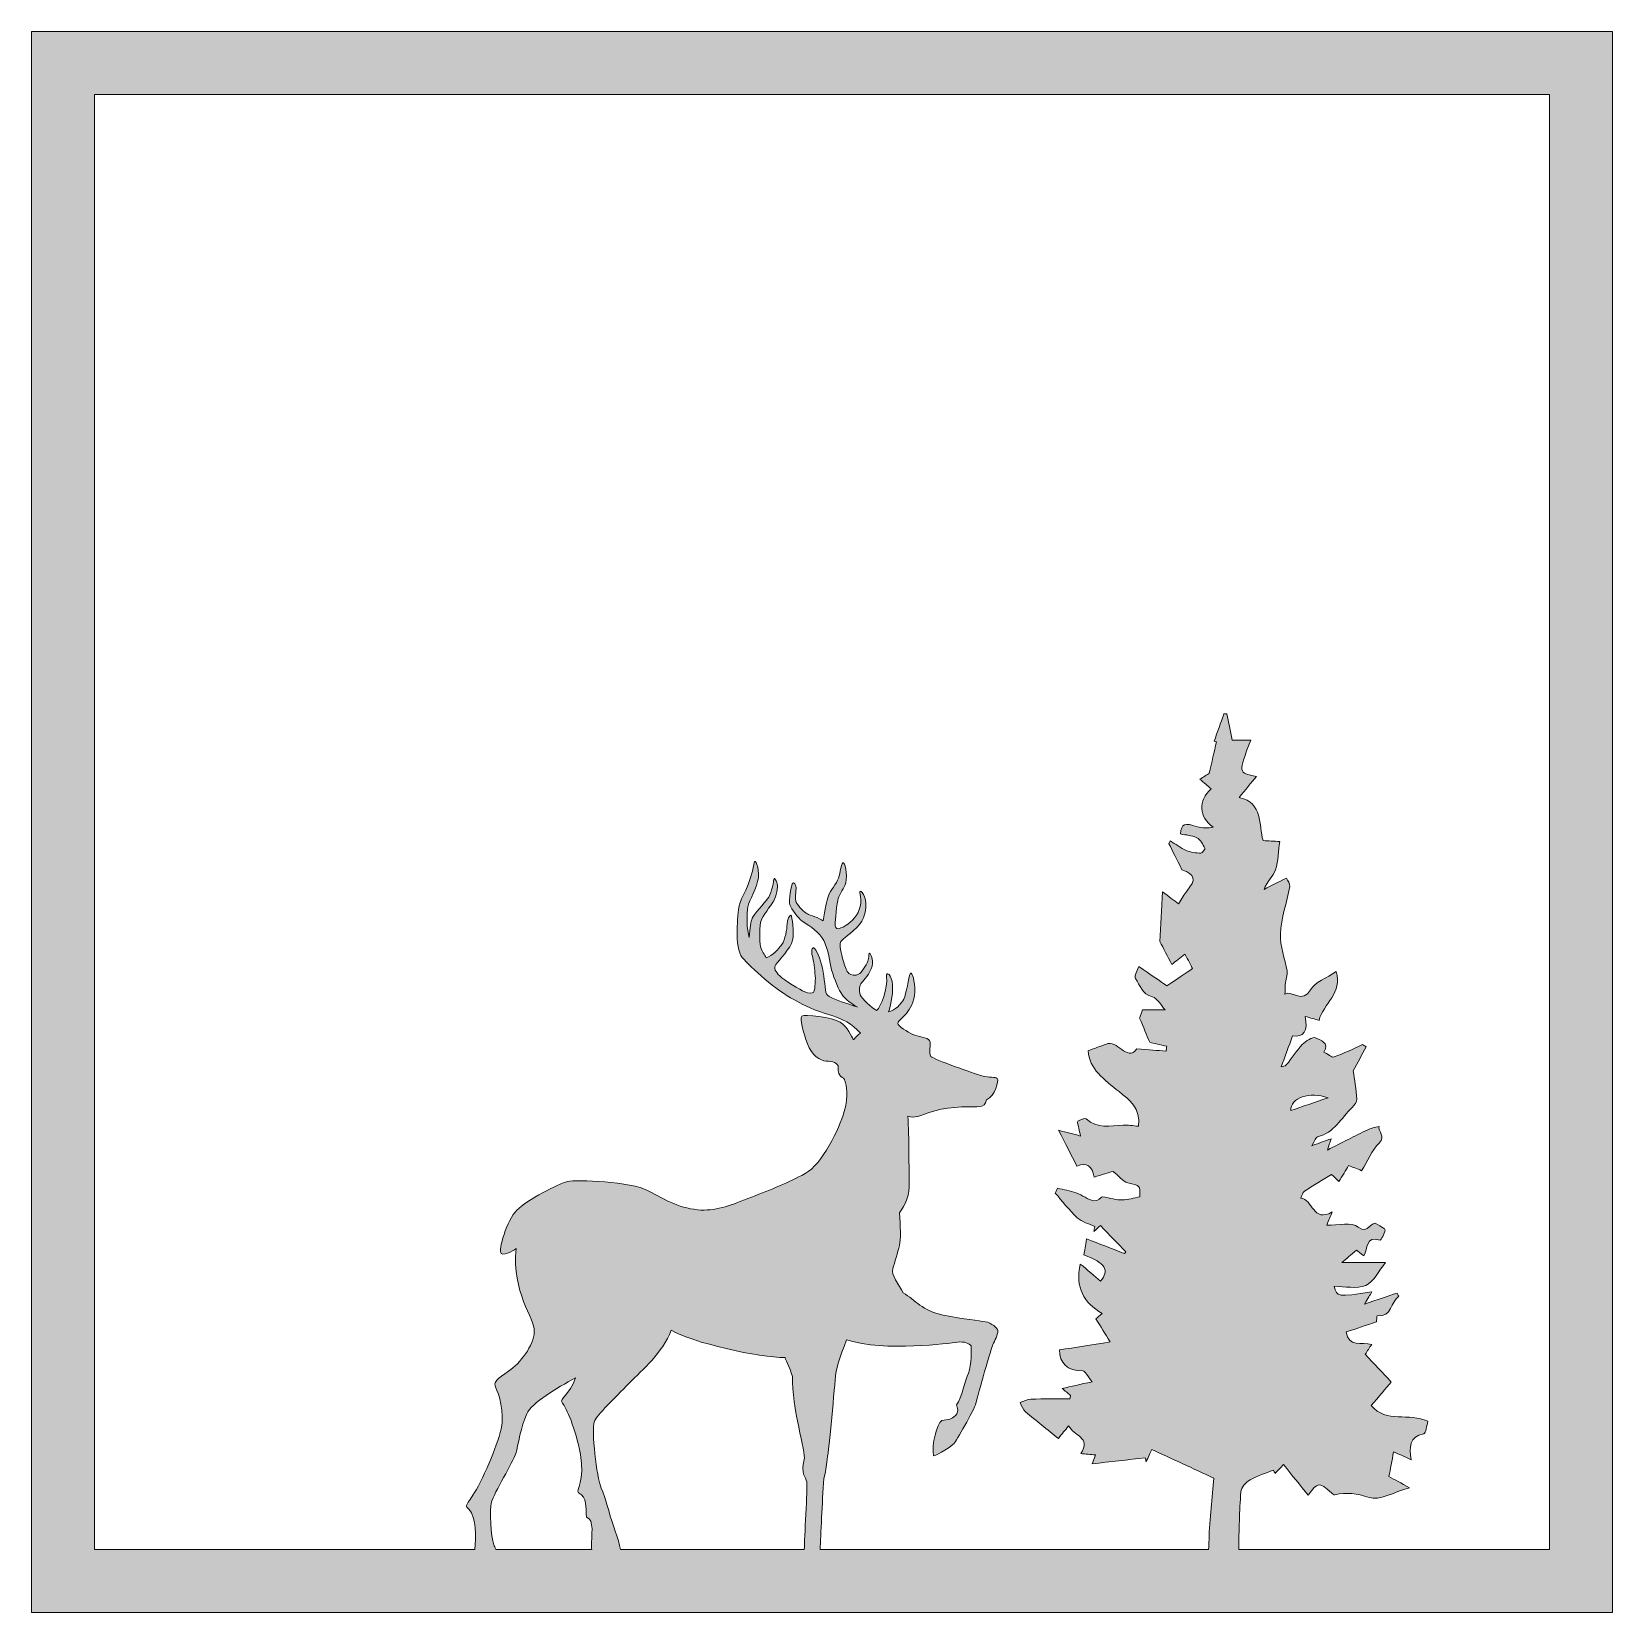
# Model space of a CAD drawing. Header units: inches. Extents: x -622 to 6982, y -2318 to 2869.
# Drawn here: x 3602 to 4582, y -1090 to -110 of the extents above; entities that cross this region are included whole.
import ezdxf

# ---------------------------------------------------------------- set-up
doc = ezdxf.new("R2010")
doc.units = ezdxf.units.IN
doc.header["$MEASUREMENT"] = 0
doc.layers.add('Layer 1', color=7, linetype='Continuous')

msp = doc.modelspace()

# ---------------------------------------------------------------- hatches: boundary and pattern name
at = {"layer": 'Layer 1', "true_color": 0xdaf0ff}
h = msp.add_hatch(color=7, dxfattribs=at)
h.dxf.hatch_style = 2
h.paths.add_polyline_path([(3602.19, -110.19), (3602.19, -1089.81), (4581.81, -1089.81), (4581.81, -110.19)])
edge = h.paths.add_edge_path()
edge.add_spline(control_points=[(3949.28, -1050.8), (3949.28, -1050.8), (3889.86, -1050.8), (3889.86, -1050.8), (3889.38, -1049.66), (3888.97, -1048.65), (3888.67, -1047.85), (3886.9, -1043.14), (3885.72, -1026.35), (3887.2, -1021.34), (3888.67, -1016.33), (3900.75, -996), (3902.22, -991.29), (3903.69, -986.58), (3905.46, -974.2), (3909, -966.84), (3912.53, -959.47), (3927.26, -950.93), (3939.34, -944.45), (3935.81, -955.35), (3928.74, -956.82), (3931.09, -960.06), (3933.45, -963.3), (3939.34, -975.38), (3942.29, -991.88), (3945.23, -1008.38), (3939.34, -1013.97), (3941.11, -1015.74), (3947, -1018.69), (3945.23, -1024.58), (3946.12, -1030.77), (3951.13, -1032.54), (3949.06, -1041.96), (3949.06, -1049.33), (3949.06, -1049.87), (3949.14, -1050.36), (3949.28, -1050.8)], knot_values=[0, 0, 0, 0, 1, 1, 1, 2, 2, 2, 3, 3, 3, 4, 4, 4, 5, 5, 5, 6, 6, 6, 7, 7, 7, 8, 8, 8, 9, 9, 9, 10, 10, 10, 11, 11, 11, 12, 12, 12, 12], degree=3, periodic=1)
edge = h.paths.add_edge_path()
edge.add_spline(control_points=[(4081.05, -1050.8), (4081.05, -1050.8), (4081.05, -1050.8), (4081.05, -1050.8), (4081.05, -1050.8), (3967.11, -1050.8), (3967.11, -1050.8), (3966.05, -1044.69), (3961.67, -1033.22), (3961.14, -1031.36), (3960.55, -1029.29), (3957.9, -1018.69), (3955.25, -1012.8), (3952.23, -1006.08), (3949.06, -976.56), (3950.83, -971.85), (3952.6, -967.13), (3963.5, -957.11), (3972.34, -947.98), (3981.18, -938.85), (3992.96, -929.42), (3998.56, -914.99), (4010.64, -922.35), (4053.95, -932.37), (4068.97, -931.78), (4068.97, -931.78), (4071.92, -937.96), (4073.68, -943.56), (4073.09, -962.71), (4082.23, -990.99), (4081.05, -995.12), (4078.56, -1003.85), (4081.93, -1005.73), (4082.52, -1008.97), (4083.11, -1012.21), (4081.05, -1044.91), (4081.05, -1050.8)], knot_values=[0, 0, 0, 0, 1, 1, 1, 2, 2, 2, 3, 3, 3, 4, 4, 4, 5, 5, 5, 6, 6, 6, 7, 7, 7, 8, 8, 8, 9, 9, 9, 10, 10, 10, 11, 11, 11, 12, 12, 12, 12], degree=3, periodic=1)
edge = h.paths.add_edge_path()
edge.add_spline(control_points=[(4542.8, -1050.8), (4542.8, -1050.8), (4350.26, -1050.8), (4350.26, -1050.8), (4350.42, -1038.91), (4350.72, -1027.02), (4351.55, -1015.17), (4351.74, -1012.51), (4354.68, -1009.22), (4357.24, -1007.72), (4361.72, -1005.09), (4366.88, -1003.63), (4371.76, -1001.68), (4372.11, -1002.36), (4372.47, -1003.03), (4372.83, -1003.7), (4374.57, -1001.85), (4376.31, -1000), (4378.03, -998.18), (4383.36, -1004.87), (4388.27, -1011.03), (4393.18, -1017.19), (4399.58, -1008.9), (4399.58, -1008.91), (4407.66, -1015.62), (4408.33, -1016.18), (4409.25, -1017.08), (4409.86, -1016.95), (4417.16, -1015.28), (4423.5, -1016.01), (4431.08, -1018.62), (4437.33, -1020.78), (4446.22, -1015.31), (4456.13, -1012.62), (4450.6, -1009.58), (4447.11, -1007.67), (4443.37, -1005.62), (4444.27, -1000.82), (4445.18, -995.95), (4446.23, -990.28), (4449.86, -991.92), (4452.93, -993.31), (4457.05, -995.17), (4456.06, -987.52), (4455.77, -980.89), (4464.98, -979.1), (4466.28, -978.85), (4466.69, -973.99), (4467.47, -971.39), (4455.73, -965.86), (4441.62, -972.71), (4432.32, -961.69), (4436.88, -956.33), (4441.53, -950.86), (4444.77, -947.05), (4439.54, -941.47), (4434.22, -935.79), (4428.66, -929.86), (4430.02, -927.76), (4431.18, -925.99), (4432.65, -923.73), (4426.45, -922.13), (4418.17, -925.62), (4416.92, -916.03), (4423.44, -913.85), (4429.28, -911.89), (4435.54, -909.8), (4435.62, -909.08), (4435.94, -906.06), (4435.97, -906.06), (4445.47, -906.94), (4444.32, -897.26), (4449.38, -893.87), (4449.05, -893.21), (4448.71, -892.56), (4448.38, -891.9), (4442.4, -893.93), (4436.43, -895.97), (4428.15, -898.78), (4430.5, -894.96), (4431.52, -893.29), (4432.78, -891.24), (4411.2, -894.43), (4411.2, -894.43), (4409.43, -887.73), (4415.98, -887.73), (4423.35, -889.55), (4428.95, -887.19), (4433.91, -885.09), (4436.9, -878.33), (4441.23, -873.05), (4430.27, -873.05), (4421.51, -873.05), (4414.12, -873.05), (4416.95, -870.65), (4419.87, -868.16), (4423.19, -865.33), (4424.16, -866.09), (4425.79, -867.37), (4427.68, -868.87), (4430.45, -864.43), (4428.81, -856.08), (4437.8, -859.09), (4438.22, -859.23), (4440.76, -855.18), (4440.96, -852.96), (4441.06, -851.9), (4437.95, -850.59), (4436.34, -849.33), (4432.08, -845.99), (4430.64, -856.42), (4424.26, -851.06), (4420.38, -847.81), (4411.88, -850.07), (4404.75, -849.83), (4406.24, -846.34), (4406.84, -844.93), (4408.23, -841.67), (4395.93, -848.6), (4396.34, -833.73), (4388.74, -833.07), (4389.47, -831.63), (4389.83, -829.63), (4391, -828.85), (4396.48, -825.17), (4402.2, -821.83), (4407.74, -818.43), (4409.34, -819.94), (4410.67, -821.2), (4412.38, -822.83), (4414.64, -819.07), (4416.47, -816.02), (4418.34, -812.89), (4420.91, -813.91), (4423.38, -814.88), (4426.4, -816.08), (4429.95, -810.26), (4432.59, -803.58), (4437.27, -798.95), (4441.76, -794.5), (4436.36, -791.95), (4437.19, -788.6), (4434.72, -789.34), (4432.1, -789.79), (4429.8, -790.9), (4422.18, -794.57), (4414.68, -798.48), (4405.19, -803.28), (4406.55, -799.08), (4406.91, -797.97), (4407.45, -796.28), (4403.55, -797.7), (4400.64, -798.76), (4395.54, -800.62), (4397.55, -797.38), (4398.1, -795.33), (4399.08, -795.1), (4409.41, -792.66), (4413.81, -783.35), (4420.59, -776.83), (4421.95, -775.51), (4423.54, -773.4), (4423.44, -771.76), (4423.03, -765.64), (4421.97, -759.56), (4421.24, -754.13), (4423.83, -749.36), (4426.56, -744.37), (4429.28, -739.37), (4428.54, -738.86), (4427.8, -738.36), (4427.05, -737.85), (4421.19, -740.52), (4415.45, -743.54), (4409.38, -745.59), (4407.8, -746.13), (4405.2, -743.64), (4403.08, -742.55), (4406.71, -736.56), (4400.58, -735.01), (4397.83, -733.79), (4396.01, -732.99), (4391.78, -735.78), (4389.66, -737.96), (4385.96, -741.75), (4383.15, -746.4), (4379.74, -750.5), (4378.98, -751.41), (4377.26, -751.52), (4376.59, -751.78), (4378.94, -745.32), (4381.2, -739.12), (4383.6, -732.53), (4390.43, -733.71), (4393.46, -729.47), (4391.36, -720.46), (4394.83, -721.45), (4397.24, -722.14), (4400.02, -722.94), (4402.53, -712.58), (4414.84, -705.94), (4410.73, -692.66), (4404.8, -696.68), (4397.57, -699.09), (4394.8, -704.02), (4389.78, -712.94), (4383.73, -703.97), (4378.92, -706.7), (4378.96, -704.68), (4378.85, -702.63), (4379.06, -700.62), (4379.35, -697.84), (4380.59, -694.97), (4380.19, -692.33), (4379.01, -684.65), (4375.64, -676.97), (4376.05, -669.45), (4376.58, -659.55), (4380.05, -649.84), (4381.87, -639.97), (4382.17, -638.37), (4380.48, -636.39), (4379.77, -634.75), (4374.78, -637.27), (4370.36, -639.5), (4365.94, -641.74), (4367.8, -636.62), (4371.72, -633.54), (4373.06, -629.59), (4374.92, -624.09), (4374.86, -617.93), (4375.62, -612.05), (4372.04, -611.87), (4368.46, -611.69), (4365.36, -611.54), (4362.3, -601.77), (4365.83, -588.19), (4350.47, -584.81), (4354.53, -579.86), (4357.9, -575.77), (4361.2, -571.75), (4349.79, -569.6), (4349.79, -569.6), (4357.78, -549.27), (4353.43, -549.27), (4349.18, -549.27), (4346.11, -549.27), (4344.96, -543.41), (4343.94, -538.21), (4342.93, -533.01), (4342.32, -533), (4341.71, -533), (4341.1, -532.99), (4339.08, -538.62), (4337.06, -544.24), (4335.04, -549.87), (4335.52, -550.02), (4335.99, -550.16), (4336.47, -550.31), (4335.02, -556.6), (4333.58, -562.9), (4331.97, -569.87), (4330.58, -570.73), (4328.48, -572.02), (4326.1, -573.48), (4328.87, -575.79), (4331.01, -577.57), (4333.23, -579.42), (4324.83, -586.83), (4325.6, -597), (4334.32, -603.22), (4331.02, -603.83), (4327.67, -603.93), (4324.66, -602.95), (4316.55, -600.28), (4314.79, -600.9), (4314.15, -607.41), (4317.57, -608.12), (4321.28, -608.2), (4324.24, -609.74), (4326.49, -610.91), (4327.96, -613.83), (4329.32, -616.23), (4329.58, -616.69), (4327.67, -619.33), (4326.82, -619.29), (4323.74, -619.17), (4320.48, -618.84), (4317.69, -617.63), (4314.2, -616.13), (4311.12, -613.68), (4307.86, -611.65), (4307.56, -612.24), (4307.27, -612.83), (4306.98, -613.43), (4309.36, -618.17), (4311.74, -622.91), (4315.09, -629.56), (4323.18, -632.82), (4324.13, -635.41), (4318.1, -642.81), (4316.32, -645), (4314.99, -647.57), (4313, -650.67), (4310.38, -648.73), (4306.89, -646.13), (4302.95, -643.2), (4302.38, -654.08), (4301.84, -664.32), (4301.33, -673.98), (4303.74, -678.58), (4306.1, -683.09), (4308.79, -688.22), (4311.35, -686.23), (4313.98, -684.18), (4316.91, -681.9), (4318.93, -685.71), (4320.71, -689.05), (4321.65, -690.84), (4317.19, -693.84), (4312.56, -696.95), (4305.76, -701.52), (4301.89, -698.86), (4295.62, -694.55), (4288.25, -689.48), (4287.57, -691.88), (4285.37, -695.42), (4286.34, -696.92), (4289.06, -701.14), (4290.22, -706.72), (4296.73, -708.37), (4299.93, -709.19), (4302.17, -713.75), (4304.57, -716.32), (4299.41, -716.32), (4295.06, -716.32), (4290.59, -716.32), (4289.69, -718.98), (4288.85, -721.46), (4288.82, -721.56), (4291.32, -727.55), (4292.99, -731.56), (4295.07, -736.53), (4297.69, -737.14), (4301.68, -738.08), (4305.67, -739.02), (4305.53, -739.99), (4305.4, -740.96), (4305.26, -741.93), (4299.9, -741.56), (4294.54, -741.19), (4287.13, -740.67), (4280.69, -748.86), (4274.93, -734.38), (4268.07, -737.67), (4264.61, -738.95), (4261.15, -740.22), (4256.89, -741.79), (4257.52, -752.94), (4266.91, -759.85), (4276.06, -767.03), (4282.63, -772.19), (4289.58, -777.28), (4288.06, -788.56), (4284.69, -788.28), (4281.59, -787.64), (4278.54, -787.84), (4270.62, -788.34), (4262.64, -790.2), (4255.72, -784.05), (4254.93, -783.34), (4251.92, -784.45), (4250.49, -785.49), (4249.95, -785.88), (4250.93, -788.42), (4251.24, -789.98), (4251.5, -791.24), (4251.79, -792.51), (4252.26, -794.61), (4247.53, -793.37), (4243.8, -792.4), (4238.54, -791.03), (4242.83, -799.33), (4246.31, -806.05), (4250, -813.18), (4255.97, -810.76), (4259.79, -813.29), (4260.57, -820.01), (4265.44, -818.56), (4269.56, -817.34), (4272.4, -816.5), (4275.82, -819.25), (4278.33, -822.74), (4281.51, -823.53), (4289.12, -825.42), (4289.24, -824.91), (4289.01, -832.31), (4285.31, -833), (4281.68, -834.18), (4278.05, -834.22), (4274.52, -834.26), (4270.97, -833.13), (4265.61, -832.19), (4265.43, -832.29), (4262.72, -835.11), (4260.52, -834.76), (4256.71, -834.14), (4253.34, -831.23), (4249.57, -829.87), (4245.8, -828.5), (4241.76, -827.86), (4237.84, -826.9), (4237.43, -827.93), (4237.01, -828.96), (4236.59, -829.99), (4241.07, -835.13), (4245.18, -840.67), (4250.18, -845.26), (4253.05, -847.88), (4257.35, -848.95), (4261.01, -850.72), (4260.84, -851.72), (4260.68, -852.73), (4260.51, -853.73), (4261.97, -852.4), (4263.43, -851.06), (4264.51, -850.08), (4270.17, -855.92), (4275.23, -861.15), (4280.29, -866.37), (4280.03, -866.73), (4279.78, -867.1), (4279.52, -867.46), (4271.73, -864.46), (4263.94, -861.45), (4255.97, -858.37), (4255.2, -862.86), (4254.75, -865.5), (4254.3, -868.14), (4267.95, -873.71), (4270.18, -877.41), (4264.64, -884.53), (4260.7, -881.19), (4256.7, -877.81), (4252.09, -873.92), (4248.73, -888.65), (4254.28, -897.84), (4265.66, -904.63), (4263.86, -906.08), (4262.56, -907.13), (4261.74, -907.8), (4264.6, -912.51), (4267.37, -917.07), (4270.52, -922.23), (4258.59, -924.09), (4248.94, -925.6), (4239.23, -927.11), (4239.21, -935.29), (4243.71, -940.12), (4253.6, -940.12), (4255.08, -940.12), (4256.57, -943.45), (4259.41, -946.89), (4251.92, -948.55), (4246.44, -949.76), (4240.73, -951.02), (4242.57, -952.52), (4244.3, -953.92), (4246.03, -955.33), (4245.91, -956.07), (4245.79, -956.82), (4245.67, -957.57), (4237.62, -957.57), (4229.55, -957.41), (4221.5, -957.68), (4219.22, -957.75), (4216.98, -959.07), (4214.71, -959.82), (4215.83, -961.76), (4216.53, -964.18), (4218.13, -965.54), (4224.77, -971.2), (4231.68, -976.53), (4238.46, -981.96), (4240.96, -978.95), (4242.6, -976.96), (4244.85, -974.24), (4247.92, -980.35), (4259.13, -981.29), (4252.31, -991.42), (4255.54, -991.71), (4258.3, -991.95), (4261.43, -992.23), (4260.54, -994.7), (4259.82, -996.69), (4259.43, -997.76), (4270.58, -996.48), (4281.46, -995.23), (4292.34, -993.98), (4292.51, -994.82), (4292.67, -995.67), (4292.84, -996.51), (4294.16, -993.64), (4295.47, -990.77), (4296.35, -988.86), (4309.24, -994.8), (4321.74, -1000.57), (4334.91, -1006.64), (4333.88, -1018.6), (4332.14, -1031.63), (4331.85, -1044.69), (4331.8, -1046.84), (4331.74, -1048.9), (4331.54, -1050.8), (4331.54, -1050.8), (4090.88, -1050.8), (4090.88, -1050.8), (4091.25, -1042.29), (4092.07, -1021.49), (4093.13, -1006.9), (4094.9, -1000.13), (4094.6, -998.65), (4095.49, -993.06), (4096.85, -984.44), (4100.2, -943.56), (4100.79, -940.62), (4101.38, -937.67), (4102.56, -932.96), (4107.27, -920.88), (4131.13, -928.54), (4171.5, -922.94), (4175.91, -922.35), (4180.33, -921.76), (4183.28, -923.23), (4184.46, -924.71), (4184.46, -925.89), (4184.75, -936.79), (4182.69, -941.5), (4180.63, -946.21), (4178.86, -956.53), (4175.33, -961.24), (4175.33, -961.24), (4177.39, -965.07), (4174.74, -967.72), (4172.08, -970.37), (4170.61, -970.37), (4166.19, -970.96), (4163.25, -973.02), (4159.71, -985.69), (4161.18, -992.76), (4163.84, -992.47), (4172.97, -986.28), (4173.85, -985.1), (4174.74, -983.92), (4186.23, -965.07), (4187.4, -960.06), (4188.58, -955.05), (4196.83, -925.59), (4198.3, -922.94), (4199.78, -920.29), (4201.25, -916.16), (4200.96, -914.99), (4200.66, -913.81), (4197.13, -910.27), (4193.3, -909.68), (4189.47, -909.09), (4180.04, -908.21), (4167.08, -905.56), (4154.11, -902.91), (4149.99, -896.42), (4142.33, -891.71), (4139.68, -887), (4134.63, -880.33), (4135.85, -876.8), (4137.06, -873.26), (4138.94, -866.63), (4139.94, -862.54), (4140.93, -858.46), (4140.71, -850.83), (4139.94, -842.22), (4143.8, -837.13), (4146.45, -830.84), (4146.12, -823.43), (4145.79, -816.03), (4146.01, -795.15), (4145.24, -782.34), (4149.77, -783.77), (4151.28, -782.3), (4161.92, -778.91), (4171.64, -775.82), (4187, -776.7), (4189.43, -776.37), (4191.86, -776.04), (4193.63, -775.38), (4193.85, -772.17), (4199.26, -769.85), (4201.8, -760.35), (4200.59, -759.03), (4199.37, -757.7), (4195.62, -758.58), (4190.98, -757.26), (4186.34, -755.93), (4161.04, -747.09), (4159.49, -745.22), (4157.94, -743.34), (4159.82, -737.7), (4158.61, -735.49), (4157.39, -733.28), (4151.09, -733.06), (4148.22, -731.63), (4145.35, -730.19), (4138.83, -726.54), (4138.94, -724.78), (4139.05, -723.01), (4143.03, -720.69), (4145.13, -717.48), (4147.23, -714.28), (4149.99, -709.75), (4149.55, -702.9), (4149.1, -696.05), (4147.34, -692.19), (4146.56, -694.06), (4145.79, -695.94), (4144.24, -706.77), (4142.7, -709.75), (4141.15, -712.73), (4137.39, -716.71), (4133.2, -717.6), (4134.19, -715.83), (4136.07, -707.65), (4135.74, -701.02), (4135.41, -694.39), (4131.54, -692.07), (4131.98, -695.72), (4132.88, -703.11), (4128.67, -714.28), (4125.79, -716.82), (4122.92, -715.28), (4116.73, -709.64), (4115.74, -707.1), (4114.75, -704.56), (4115.3, -701.13), (4116.51, -699.7), (4117.73, -698.26), (4121.82, -693.84), (4123.03, -689.42), (4124.25, -685), (4121.6, -680.58), (4121.15, -681.47), (4120.71, -682.35), (4121.37, -683.79), (4120.38, -686.33), (4119.39, -688.87), (4116.4, -693.62), (4114.64, -694.39), (4112.87, -695.17), (4109.77, -695.17), (4108.56, -693.84), (4107.34, -692.52), (4106.46, -690.53), (4105.24, -686.55), (4103.61, -681.19), (4102.92, -676.06), (4103.48, -674.62), (4104.03, -673.18), (4105.47, -672.41), (4111.43, -667.33), (4117.4, -662.25), (4119.5, -656.83), (4119.16, -650.42), (4118.83, -644.02), (4114.86, -641.25), (4115.52, -643.91), (4117.03, -649.96), (4115.52, -655.29), (4112.2, -659.37), (4108.89, -663.46), (4103.48, -666.11), (4102.04, -666.22), (4100.6, -666.33), (4100.05, -664.9), (4100.16, -663.24), (4100.27, -661.58), (4101.16, -649.98), (4102.04, -647.33), (4102.92, -644.68), (4105.8, -640.81), (4106.68, -637.61), (4108, -632.83), (4106.24, -624.02), (4104.91, -625.35), (4103.59, -626.67), (4103.48, -631.09), (4102.26, -634.74), (4101.05, -638.38), (4097.07, -642.47), (4095.96, -645.67), (4094.86, -648.88), (4093.64, -654.29), (4092.76, -661.25), (4090.22, -659.48), (4084.47, -657.61), (4082.93, -656.94), (4081.38, -656.28), (4077.07, -652.08), (4076.08, -649.87), (4075.16, -647.83), (4075.97, -642.25), (4075.97, -640.7), (4075.97, -639.15), (4074.42, -636.83), (4073.76, -637.83), (4073.09, -638.82), (4071.11, -648.77), (4072.1, -651.42), (4073.09, -654.07), (4077.18, -659.59), (4079.72, -661.36), (4082.26, -663.13), (4088.78, -667.11), (4091.99, -671.53), (4095.19, -675.94), (4096.52, -684.56), (4097.51, -689.64), (4098.51, -694.73), (4101.93, -702.9), (4103.59, -705.66), (4105.24, -708.43), (4108.78, -711.85), (4113.97, -714.83), (4113.97, -714.83), (4111.21, -713.73), (4108.12, -712.73), (4103.19, -711.15), (4095.63, -708.43), (4094.75, -706.44), (4093.87, -704.45), (4093.53, -696.83), (4092.32, -690.64), (4091.1, -684.45), (4088.23, -678.93), (4087.02, -678.04), (4085.8, -677.16), (4085.14, -680.58), (4086.02, -683.13), (4086.9, -685.67), (4087.46, -691.41), (4087.79, -695.28), (4088.12, -699.15), (4087.46, -705.33), (4086.68, -705.66), (4085.91, -705.99), (4083.7, -706.44), (4081.27, -705.33), (4078.84, -704.23), (4068.34, -697.93), (4065.8, -695.39), (4063.26, -692.85), (4061.83, -690.53), (4063.48, -688.21), (4065.14, -685.89), (4072.76, -678.04), (4073.76, -673.29), (4074.75, -668.54), (4073.54, -658.27), (4072.76, -657.83), (4071.99, -657.38), (4070.22, -660.37), (4070.33, -663.35), (4070.44, -666.33), (4069.12, -672.96), (4067.13, -675.83), (4065.14, -678.71), (4061.38, -683.02), (4057.41, -684.12), (4056.41, -682.13), (4054.76, -680.36), (4053.98, -677.27), (4053.21, -674.18), (4053.21, -663.35), (4054.2, -661.03), (4055.2, -658.71), (4060.28, -651.53), (4061.6, -649.76), (4062.93, -647.99), (4064.59, -641.92), (4064.37, -639.38), (4064.15, -636.83), (4062.27, -633.74), (4062.16, -635.4), (4061.91, -639.04), (4060.06, -645.23), (4058.29, -647.55), (4056.52, -649.87), (4049.67, -657.61), (4048.79, -659.59), (4047.91, -661.58), (4047.35, -665.45), (4046.91, -671.64), (4045.25, -666.77), (4045.25, -656.61), (4046.03, -652.52), (4046.8, -648.44), (4051.77, -640.92), (4052.55, -634.51), (4053.32, -628.11), (4050.45, -622.03), (4049.89, -625.35), (4047.46, -639.93), (4041.61, -646.89), (4040.72, -651.86), (4039.84, -656.83), (4037.41, -677.82), (4042.6, -684.01), (4047.8, -690.2), (4063.81, -704.56), (4074.64, -710.08), (4079.35, -712.49), (4083.9, -715.58), (4093.98, -718.59), (4105.8, -722.12), (4110.44, -725.11), (4115.85, -730.85), (4112.2, -733.06), (4111.98, -735.71), (4111.21, -734.39), (4110.44, -733.06), (4107.79, -726.99), (4103.26, -724), (4098.73, -721.02), (4080.72, -718.81), (4079.5, -720.36), (4078.29, -721.9), (4080.17, -730.3), (4082.93, -737.48), (4085.69, -744.66), (4090.99, -748.09), (4094.64, -748.2), (4098.28, -748.31), (4102.26, -749.19), (4102.04, -752.06), (4101.52, -758.84), (4105.58, -757.48), (4106.24, -760.46), (4106.94, -763.6), (4108.89, -768.86), (4105.8, -779.46), (4102.7, -790.07), (4092.1, -812.17), (4081.49, -817.91), (4070.89, -823.66), (4060.72, -827.63), (4048.35, -832.49), (4035.97, -837.35), (4027.58, -840.89), (4016.97, -840.45), (4005.04, -839.95), (3994.88, -834.26), (3984.27, -828.52), (3973.66, -822.77), (3940.08, -821.45), (3934.33, -822.77), (3928.59, -824.1), (3909.14, -834.26), (3902.96, -840.45), (3896.77, -846.64), (3891.02, -865.64), (3893.23, -867.41), (3895.44, -869.17), (3902.51, -864.31), (3902.51, -864.31), (3899.57, -891.71), (3914, -907.33), (3913.71, -915.87), (3913.42, -924.41), (3904.87, -935.61), (3897.8, -940.32), (3890.73, -945.04), (3888.08, -947.1), (3889.85, -950.63), (3891.61, -954.17), (3895.44, -965.66), (3893.09, -976.26), (3890.73, -986.87), (3881.01, -1009.26), (3875.71, -1017.22), (3870.4, -1025.17), (3870.99, -1023.4), (3873.35, -1026.05), (3877.71, -1030.96), (3877.56, -1043.17), (3876.95, -1050.8), (3876.95, -1050.8), (3641.2, -1050.8), (3641.2, -1050.8), (3641.2, -1050.8), (3641.2, -149.2), (3641.2, -149.2), (3641.2, -149.2), (4542.8, -149.2), (4542.8, -149.2), (4542.8, -149.2), (4542.8, -1050.8), (4542.8, -1050.8)], knot_values=[0, 0, 0, 0, 1, 1, 1, 2, 2, 2, 3, 3, 3, 4, 4, 4, 5, 5, 5, 6, 6, 6, 7, 7, 7, 8, 8, 8, 9, 9, 9, 10, 10, 10, 11, 11, 11, 12, 12, 12, 13, 13, 13, 14, 14, 14, 15, 15, 15, 16, 16, 16, 17, 17, 17, 18, 18, 18, 19, 19, 19, 20, 20, 20, 21, 21, 21, 22, 22, 22, 23, 23, 23, 24, 24, 24, 25, 25, 25, 26, 26, 26, 27, 27, 27, 28, 28, 28, 29, 29, 29, 30, 30, 30, 31, 31, 31, 32, 32, 32, 33, 33, 33, 34, 34, 34, 35, 35, 35, 36, 36, 36, 37, 37, 37, 38, 38, 38, 39, 39, 39, 40, 40, 40, 41, 41, 41, 42, 42, 42, 43, 43, 43, 44, 44, 44, 45, 45, 45, 46, 46, 46, 47, 47, 47, 48, 48, 48, 49, 49, 49, 50, 50, 50, 51, 51, 51, 52, 52, 52, 53, 53, 53, 54, 54, 54, 55, 55, 55, 56, 56, 56, 57, 57, 57, 58, 58, 58, 59, 59, 59, 60, 60, 60, 61, 61, 61, 62, 62, 62, 63, 63, 63, 64, 64, 64, 65, 65, 65, 66, 66, 66, 67, 67, 67, 68, 68, 68, 69, 69, 69, 70, 70, 70, 71, 71, 71, 72, 72, 72, 73, 73, 73, 74, 74, 74, 75, 75, 75, 76, 76, 76, 77, 77, 77, 78, 78, 78, 79, 79, 79, 80, 80, 80, 81, 81, 81, 82, 82, 82, 83, 83, 83, 84, 84, 84, 85, 85, 85, 86, 86, 86, 87, 87, 87, 88, 88, 88, 89, 89, 89, 90, 90, 90, 91, 91, 91, 92, 92, 92, 93, 93, 93, 94, 94, 94, 95, 95, 95, 96, 96, 96, 97, 97, 97, 98, 98, 98, 99, 99, 99, 100, 100, 100, 101, 101, 101, 102, 102, 102, 103, 103, 103, 104, 104, 104, 105, 105, 105, 106, 106, 106, 107, 107, 107, 108, 108, 108, 109, 109, 109, 110, 110, 110, 111, 111, 111, 112, 112, 112, 113, 113, 113, 114, 114, 114, 115, 115, 115, 116, 116, 116, 117, 117, 117, 118, 118, 118, 119, 119, 119, 120, 120, 120, 121, 121, 121, 122, 122, 122, 123, 123, 123, 124, 124, 124, 125, 125, 125, 126, 126, 126, 127, 127, 127, 128, 128, 128, 129, 129, 129, 130, 130, 130, 131, 131, 131, 132, 132, 132, 133, 133, 133, 134, 134, 134, 135, 135, 135, 136, 136, 136, 137, 137, 137, 138, 138, 138, 139, 139, 139, 140, 140, 140, 141, 141, 141, 142, 142, 142, 143, 143, 143, 144, 144, 144, 145, 145, 145, 146, 146, 146, 147, 147, 147, 148, 148, 148, 149, 149, 149, 150, 150, 150, 151, 151, 151, 152, 152, 152, 153, 153, 153, 154, 154, 154, 155, 155, 155, 156, 156, 156, 157, 157, 157, 158, 158, 158, 159, 159, 159, 160, 160, 160, 161, 161, 161, 162, 162, 162, 163, 163, 163, 164, 164, 164, 165, 165, 165, 166, 166, 166, 167, 167, 167, 168, 168, 168, 169, 169, 169, 170, 170, 170, 171, 171, 171, 172, 172, 172, 173, 173, 173, 174, 174, 174, 175, 175, 175, 176, 176, 176, 177, 177, 177, 178, 178, 178, 179, 179, 179, 180, 180, 180, 181, 181, 181, 182, 182, 182, 183, 183, 183, 184, 184, 184, 185, 185, 185, 186, 186, 186, 187, 187, 187, 188, 188, 188, 189, 189, 189, 190, 190, 190, 191, 191, 191, 192, 192, 192, 193, 193, 193, 194, 194, 194, 195, 195, 195, 196, 196, 196, 197, 197, 197, 198, 198, 198, 199, 199, 199, 200, 200, 200, 201, 201, 201, 202, 202, 202, 203, 203, 203, 204, 204, 204, 205, 205, 205, 206, 206, 206, 207, 207, 207, 208, 208, 208, 209, 209, 209, 210, 210, 210, 211, 211, 211, 212, 212, 212, 213, 213, 213, 214, 214, 214, 215, 215, 215, 216, 216, 216, 217, 217, 217, 218, 218, 218, 219, 219, 219, 220, 220, 220, 221, 221, 221, 222, 222, 222, 223, 223, 223, 224, 224, 224, 225, 225, 225, 226, 226, 226, 227, 227, 227, 228, 228, 228, 229, 229, 229, 230, 230, 230, 231, 231, 231, 232, 232, 232, 233, 233, 233, 234, 234, 234, 235, 235, 235, 236, 236, 236, 237, 237, 237, 238, 238, 238, 239, 239, 239, 240, 240, 240, 241, 241, 241, 242, 242, 242, 243, 243, 243, 244, 244, 244, 245, 245, 245, 246, 246, 246, 247, 247, 247, 248, 248, 248, 249, 249, 249, 250, 250, 250, 251, 251, 251, 252, 252, 252, 253, 253, 253, 254, 254, 254, 255, 255, 255, 256, 256, 256, 257, 257, 257, 258, 258, 258, 259, 259, 259, 260, 260, 260, 261, 261, 261, 262, 262, 262, 263, 263, 263, 264, 264, 264, 265, 265, 265, 266, 266, 266, 267, 267, 267, 268, 268, 268, 269, 269, 269, 270, 270, 270, 271, 271, 271, 272, 272, 272, 273, 273, 273, 274, 274, 274, 275, 275, 275, 276, 276, 276, 277, 277, 277, 278, 278, 278, 279, 279, 279, 280, 280, 280, 281, 281, 281, 282, 282, 282, 283, 283, 283, 284, 284, 284, 285, 285, 285, 286, 286, 286, 287, 287, 287, 288, 288, 288, 289, 289, 289, 290, 290, 290, 291, 291, 291, 292, 292, 292, 293, 293, 293, 294, 294, 294, 295, 295, 295, 296, 296, 296, 297, 297, 297, 298, 298, 298, 299, 299, 299, 300, 300, 300, 301, 301, 301, 301], degree=3, periodic=1)
edge = h.paths.add_edge_path()
edge.add_spline(control_points=[(4405.58, -770.89), (4397.03, -773.85), (4389.95, -776.3), (4382.57, -778.85), (4382.04, -770.84), (4394.27, -766.84), (4405.58, -770.89)], knot_values=[0, 0, 0, 0, 1, 1, 1, 2, 2, 2, 2], degree=3, periodic=1)

# ---------------------------------------------------------------- linework, layer by layer
at = {"layer": 'Layer 1', "lineweight": 0}
msp.add_lwpolyline([(3602.19, -110.19), (3602.19, -1089.81), (4581.81, -1089.81), (4581.81, -110.19), (3602.19, -110.19)], dxfattribs=at)
for points, knots in [([(4542.8, -1050.8), (4542.8, -1050.8), (4350.26, -1050.8), (4350.26, -1050.8), (4350.42, -1038.91), (4350.72, -1027.02), (4351.55, -1015.17), (4351.74, -1012.51), (4354.68, -1009.22), (4357.24, -1007.72), (4361.72, -1005.09), (4366.88, -1003.63), (4371.76, -1001.68), (4372.11, -1002.36), (4372.47, -1003.03), (4372.83, -1003.7), (4374.57, -1001.85), (4376.31, -1000), (4378.03, -998.18), (4383.36, -1004.87), (4388.27, -1011.03), (4393.18, -1017.19), (4399.58, -1008.9), (4399.58, -1008.91), (4407.66, -1015.62), (4408.33, -1016.18), (4409.25, -1017.08), (4409.86, -1016.95), (4417.16, -1015.28), (4423.5, -1016.01), (4431.08, -1018.62), (4437.33, -1020.78), (4446.22, -1015.31), (4456.13, -1012.62), (4450.6, -1009.58), (4447.11, -1007.67), (4443.37, -1005.62), (4444.27, -1000.82), (4445.18, -995.95), (4446.23, -990.28), (4449.86, -991.92), (4452.93, -993.31), (4457.05, -995.17), (4456.06, -987.52), (4455.77, -980.89), (4464.98, -979.1), (4466.28, -978.85), (4466.69, -973.99), (4467.47, -971.39), (4455.73, -965.86), (4441.62, -972.71), (4432.32, -961.69), (4436.88, -956.33), (4441.53, -950.86), (4444.77, -947.05), (4439.54, -941.47), (4434.22, -935.79), (4428.66, -929.86), (4430.02, -927.76), (4431.18, -925.99), (4432.65, -923.73), (4426.45, -922.13), (4418.17, -925.62), (4416.92, -916.03), (4423.44, -913.85), (4429.28, -911.89), (4435.54, -909.8), (4435.62, -909.08), (4435.94, -906.06), (4435.97, -906.06), (4445.47, -906.94), (4444.32, -897.26), (4449.38, -893.87), (4449.05, -893.21), (4448.71, -892.56), (4448.38, -891.9), (4442.4, -893.93), (4436.43, -895.97), (4428.15, -898.78), (4430.5, -894.96), (4431.52, -893.29), (4432.78, -891.24), (4411.2, -894.43), (4411.2, -894.43), (4409.43, -887.73), (4415.98, -887.73), (4423.35, -889.55), (4428.95, -887.19), (4433.91, -885.09), (4436.9, -878.33), (4441.23, -873.05), (4430.27, -873.05), (4421.51, -873.05), (4414.12, -873.05), (4416.95, -870.65), (4419.87, -868.16), (4423.19, -865.33), (4424.16, -866.09), (4425.79, -867.37), (4427.68, -868.87), (4430.45, -864.43), (4428.81, -856.08), (4437.8, -859.09), (4438.22, -859.23), (4440.76, -855.18), (4440.96, -852.96), (4441.06, -851.9), (4437.95, -850.59), (4436.34, -849.33), (4432.08, -845.99), (4430.64, -856.42), (4424.26, -851.06), (4420.38, -847.81), (4411.88, -850.07), (4404.75, -849.83), (4406.24, -846.34), (4406.84, -844.93), (4408.23, -841.67), (4395.93, -848.6), (4396.34, -833.73), (4388.74, -833.07), (4389.47, -831.63), (4389.83, -829.63), (4391, -828.85), (4396.48, -825.17), (4402.2, -821.83), (4407.74, -818.43), (4409.34, -819.94), (4410.67, -821.2), (4412.38, -822.83), (4414.64, -819.07), (4416.47, -816.02), (4418.34, -812.89), (4420.91, -813.91), (4423.38, -814.88), (4426.4, -816.08), (4429.95, -810.26), (4432.59, -803.58), (4437.27, -798.95), (4441.76, -794.5), (4436.36, -791.95), (4437.19, -788.6), (4434.72, -789.34), (4432.1, -789.79), (4429.8, -790.9), (4422.18, -794.57), (4414.68, -798.48), (4405.19, -803.28), (4406.55, -799.08), (4406.91, -797.97), (4407.45, -796.28), (4403.55, -797.7), (4400.64, -798.76), (4395.54, -800.62), (4397.55, -797.38), (4398.1, -795.33), (4399.08, -795.1), (4409.41, -792.66), (4413.81, -783.35), (4420.59, -776.83), (4421.95, -775.51), (4423.54, -773.4), (4423.44, -771.76), (4423.03, -765.64), (4421.97, -759.56), (4421.24, -754.13), (4423.83, -749.36), (4426.56, -744.37), (4429.28, -739.37), (4428.54, -738.86), (4427.8, -738.36), (4427.05, -737.85), (4421.19, -740.52), (4415.45, -743.54), (4409.38, -745.59), (4407.8, -746.13), (4405.2, -743.64), (4403.08, -742.55), (4406.71, -736.56), (4400.58, -735.01), (4397.83, -733.79), (4396.01, -732.99), (4391.78, -735.78), (4389.66, -737.96), (4385.96, -741.75), (4383.15, -746.4), (4379.74, -750.5), (4378.98, -751.41), (4377.26, -751.52), (4376.59, -751.78), (4378.94, -745.32), (4381.2, -739.12), (4383.6, -732.53), (4390.43, -733.71), (4393.46, -729.47), (4391.36, -720.46), (4394.83, -721.45), (4397.24, -722.14), (4400.02, -722.94), (4402.53, -712.58), (4414.84, -705.94), (4410.73, -692.66), (4404.8, -696.68), (4397.57, -699.09), (4394.8, -704.02), (4389.78, -712.94), (4383.73, -703.97), (4378.92, -706.7), (4378.96, -704.68), (4378.85, -702.63), (4379.06, -700.62), (4379.35, -697.84), (4380.59, -694.97), (4380.19, -692.33), (4379.01, -684.65), (4375.64, -676.97), (4376.05, -669.45), (4376.58, -659.55), (4380.05, -649.84), (4381.87, -639.97), (4382.17, -638.37), (4380.48, -636.39), (4379.77, -634.75), (4374.78, -637.27), (4370.36, -639.5), (4365.94, -641.74), (4367.8, -636.62), (4371.72, -633.54), (4373.06, -629.59), (4374.92, -624.09), (4374.86, -617.93), (4375.62, -612.05), (4372.04, -611.87), (4368.46, -611.69), (4365.36, -611.54), (4362.3, -601.77), (4365.83, -588.19), (4350.47, -584.81), (4354.53, -579.86), (4357.9, -575.77), (4361.2, -571.75), (4349.79, -569.6), (4349.79, -569.6), (4357.78, -549.27), (4353.43, -549.27), (4349.18, -549.27), (4346.11, -549.27), (4344.96, -543.41), (4343.94, -538.21), (4342.93, -533.01), (4342.32, -533), (4341.71, -533), (4341.1, -532.99), (4339.08, -538.62), (4337.06, -544.24), (4335.04, -549.87), (4335.52, -550.02), (4335.99, -550.16), (4336.47, -550.31), (4335.02, -556.6), (4333.58, -562.9), (4331.97, -569.87), (4330.58, -570.73), (4328.48, -572.02), (4326.1, -573.48), (4328.87, -575.79), (4331.01, -577.57), (4333.23, -579.42), (4324.83, -586.83), (4325.6, -597), (4334.32, -603.22), (4331.02, -603.83), (4327.67, -603.93), (4324.66, -602.95), (4316.55, -600.28), (4314.79, -600.9), (4314.15, -607.41), (4317.57, -608.12), (4321.28, -608.2), (4324.24, -609.74), (4326.49, -610.91), (4327.96, -613.83), (4329.32, -616.23), (4329.58, -616.69), (4327.67, -619.33), (4326.82, -619.29), (4323.74, -619.17), (4320.48, -618.84), (4317.69, -617.63), (4314.2, -616.13), (4311.12, -613.68), (4307.86, -611.65), (4307.56, -612.24), (4307.27, -612.83), (4306.98, -613.43), (4309.36, -618.17), (4311.74, -622.91), (4315.09, -629.56), (4323.18, -632.82), (4324.13, -635.41), (4318.1, -642.81), (4316.32, -645), (4314.99, -647.57), (4313, -650.67), (4310.38, -648.73), (4306.89, -646.13), (4302.95, -643.2), (4302.38, -654.08), (4301.84, -664.32), (4301.33, -673.98), (4303.74, -678.58), (4306.1, -683.09), (4308.79, -688.22), (4311.35, -686.23), (4313.98, -684.18), (4316.91, -681.9), (4318.93, -685.71), (4320.71, -689.05), (4321.65, -690.84), (4317.19, -693.84), (4312.56, -696.95), (4305.76, -701.52), (4301.89, -698.86), (4295.62, -694.55), (4288.25, -689.48), (4287.57, -691.88), (4285.37, -695.42), (4286.34, -696.92), (4289.06, -701.14), (4290.22, -706.72), (4296.73, -708.37), (4299.93, -709.19), (4302.17, -713.75), (4304.57, -716.32), (4299.41, -716.32), (4295.06, -716.32), (4290.59, -716.32), (4289.69, -718.98), (4288.85, -721.46), (4288.82, -721.56), (4291.32, -727.55), (4292.99, -731.56), (4295.07, -736.53), (4297.69, -737.14), (4301.68, -738.08), (4305.67, -739.02), (4305.53, -739.99), (4305.4, -740.96), (4305.26, -741.93), (4299.9, -741.56), (4294.54, -741.19), (4287.13, -740.67), (4280.69, -748.86), (4274.93, -734.38), (4268.07, -737.67), (4264.61, -738.95), (4261.15, -740.22), (4256.89, -741.79), (4257.52, -752.94), (4266.91, -759.85), (4276.06, -767.03), (4282.63, -772.19), (4289.58, -777.28), (4288.06, -788.56), (4284.69, -788.28), (4281.59, -787.64), (4278.54, -787.84), (4270.62, -788.34), (4262.64, -790.2), (4255.72, -784.05), (4254.93, -783.34), (4251.92, -784.45), (4250.49, -785.49), (4249.95, -785.88), (4250.93, -788.42), (4251.24, -789.98), (4251.5, -791.24), (4251.79, -792.51), (4252.26, -794.61), (4247.53, -793.37), (4243.8, -792.4), (4238.54, -791.03), (4242.83, -799.33), (4246.31, -806.05), (4250, -813.18), (4255.97, -810.76), (4259.79, -813.29), (4260.57, -820.01), (4265.44, -818.56), (4269.56, -817.34), (4272.4, -816.5), (4275.82, -819.25), (4278.33, -822.74), (4281.51, -823.53), (4289.12, -825.42), (4289.24, -824.91), (4289.01, -832.31), (4285.31, -833), (4281.68, -834.18), (4278.05, -834.22), (4274.52, -834.26), (4270.97, -833.13), (4265.61, -832.19), (4265.43, -832.29), (4262.72, -835.11), (4260.52, -834.76), (4256.71, -834.14), (4253.34, -831.23), (4249.57, -829.87), (4245.8, -828.5), (4241.76, -827.86), (4237.84, -826.9), (4237.43, -827.93), (4237.01, -828.96), (4236.59, -829.99), (4241.07, -835.13), (4245.18, -840.67), (4250.18, -845.26), (4253.05, -847.88), (4257.35, -848.95), (4261.01, -850.72), (4260.84, -851.72), (4260.68, -852.73), (4260.51, -853.73), (4261.97, -852.4), (4263.43, -851.06), (4264.51, -850.08), (4270.17, -855.92), (4275.23, -861.15), (4280.29, -866.37), (4280.03, -866.73), (4279.78, -867.1), (4279.52, -867.46), (4271.73, -864.46), (4263.94, -861.45), (4255.97, -858.37), (4255.2, -862.86), (4254.75, -865.5), (4254.3, -868.14), (4267.95, -873.71), (4270.18, -877.41), (4264.64, -884.53), (4260.7, -881.19), (4256.7, -877.81), (4252.09, -873.92), (4248.73, -888.65), (4254.28, -897.84), (4265.66, -904.63), (4263.86, -906.08), (4262.56, -907.13), (4261.74, -907.8), (4264.6, -912.51), (4267.37, -917.07), (4270.52, -922.23), (4258.59, -924.09), (4248.94, -925.6), (4239.23, -927.11), (4239.21, -935.29), (4243.71, -940.12), (4253.6, -940.12), (4255.08, -940.12), (4256.57, -943.45), (4259.41, -946.89), (4251.92, -948.55), (4246.44, -949.76), (4240.73, -951.02), (4242.57, -952.52), (4244.3, -953.92), (4246.03, -955.33), (4245.91, -956.07), (4245.79, -956.82), (4245.67, -957.57), (4237.62, -957.57), (4229.55, -957.41), (4221.5, -957.68), (4219.22, -957.75), (4216.98, -959.07), (4214.71, -959.82), (4215.83, -961.76), (4216.53, -964.18), (4218.13, -965.54), (4224.77, -971.2), (4231.68, -976.53), (4238.46, -981.96), (4240.96, -978.95), (4242.6, -976.96), (4244.85, -974.24), (4247.92, -980.35), (4259.13, -981.29), (4252.31, -991.42), (4255.54, -991.71), (4258.3, -991.95), (4261.43, -992.23), (4260.54, -994.7), (4259.82, -996.69), (4259.43, -997.76), (4270.58, -996.48), (4281.46, -995.23), (4292.34, -993.98), (4292.51, -994.82), (4292.67, -995.67), (4292.84, -996.51), (4294.16, -993.64), (4295.47, -990.77), (4296.35, -988.86), (4309.24, -994.8), (4321.74, -1000.57), (4334.91, -1006.64), (4333.88, -1018.6), (4332.14, -1031.63), (4331.85, -1044.69), (4331.8, -1046.84), (4331.74, -1048.9), (4331.54, -1050.8), (4331.54, -1050.8), (4090.88, -1050.8), (4090.88, -1050.8), (4091.25, -1042.29), (4092.07, -1021.49), (4093.13, -1006.9), (4094.9, -1000.13), (4094.6, -998.65), (4095.49, -993.06), (4096.85, -984.44), (4100.2, -943.56), (4100.79, -940.62), (4101.38, -937.67), (4102.56, -932.96), (4107.27, -920.88), (4131.13, -928.54), (4171.5, -922.94), (4175.91, -922.35), (4180.33, -921.76), (4183.28, -923.23), (4184.46, -924.71), (4184.46, -925.89), (4184.75, -936.79), (4182.69, -941.5), (4180.63, -946.21), (4178.86, -956.53), (4175.33, -961.24), (4175.33, -961.24), (4177.39, -965.07), (4174.74, -967.72), (4172.08, -970.37), (4170.61, -970.37), (4166.19, -970.96), (4163.25, -973.02), (4159.71, -985.69), (4161.18, -992.76), (4163.84, -992.47), (4172.97, -986.28), (4173.85, -985.1), (4174.74, -983.92), (4186.23, -965.07), (4187.4, -960.06), (4188.58, -955.05), (4196.83, -925.59), (4198.3, -922.94), (4199.78, -920.29), (4201.25, -916.16), (4200.96, -914.99), (4200.66, -913.81), (4197.13, -910.27), (4193.3, -909.68), (4189.47, -909.09), (4180.04, -908.21), (4167.08, -905.56), (4154.11, -902.91), (4149.99, -896.42), (4142.33, -891.71), (4139.68, -887), (4134.63, -880.33), (4135.85, -876.8), (4137.06, -873.26), (4138.94, -866.63), (4139.94, -862.54), (4140.93, -858.46), (4140.71, -850.83), (4139.94, -842.22), (4143.8, -837.13), (4146.45, -830.84), (4146.12, -823.43), (4145.79, -816.03), (4146.01, -795.15), (4145.24, -782.34), (4149.77, -783.77), (4151.28, -782.3), (4161.92, -778.91), (4171.64, -775.82), (4187, -776.7), (4189.43, -776.37), (4191.86, -776.04), (4193.63, -775.38), (4193.85, -772.17), (4199.26, -769.85), (4201.8, -760.35), (4200.59, -759.03), (4199.37, -757.7), (4195.62, -758.58), (4190.98, -757.26), (4186.34, -755.93), (4161.04, -747.09), (4159.49, -745.22), (4157.94, -743.34), (4159.82, -737.7), (4158.61, -735.49), (4157.39, -733.28), (4151.09, -733.06), (4148.22, -731.63), (4145.35, -730.19), (4138.83, -726.54), (4138.94, -724.78), (4139.05, -723.01), (4143.03, -720.69), (4145.13, -717.48), (4147.23, -714.28), (4149.99, -709.75), (4149.55, -702.9), (4149.1, -696.05), (4147.34, -692.19), (4146.56, -694.06), (4145.79, -695.94), (4144.24, -706.77), (4142.7, -709.75), (4141.15, -712.73), (4137.39, -716.71), (4133.2, -717.6), (4134.19, -715.83), (4136.07, -707.65), (4135.74, -701.02), (4135.41, -694.39), (4131.54, -692.07), (4131.98, -695.72), (4132.88, -703.11), (4128.67, -714.28), (4125.79, -716.82), (4122.92, -715.28), (4116.73, -709.64), (4115.74, -707.1), (4114.75, -704.56), (4115.3, -701.13), (4116.51, -699.7), (4117.73, -698.26), (4121.82, -693.84), (4123.03, -689.42), (4124.25, -685), (4121.6, -680.58), (4121.15, -681.47), (4120.71, -682.35), (4121.37, -683.79), (4120.38, -686.33), (4119.39, -688.87), (4116.4, -693.62), (4114.64, -694.39), (4112.87, -695.17), (4109.77, -695.17), (4108.56, -693.84), (4107.34, -692.52), (4106.46, -690.53), (4105.24, -686.55), (4103.61, -681.19), (4102.92, -676.06), (4103.48, -674.62), (4104.03, -673.18), (4105.47, -672.41), (4111.43, -667.33), (4117.4, -662.25), (4119.5, -656.83), (4119.16, -650.42), (4118.83, -644.02), (4114.86, -641.25), (4115.52, -643.91), (4117.03, -649.96), (4115.52, -655.29), (4112.2, -659.37), (4108.89, -663.46), (4103.48, -666.11), (4102.04, -666.22), (4100.6, -666.33), (4100.05, -664.9), (4100.16, -663.24), (4100.27, -661.58), (4101.16, -649.98), (4102.04, -647.33), (4102.92, -644.68), (4105.8, -640.81), (4106.68, -637.61), (4108, -632.83), (4106.24, -624.02), (4104.91, -625.35), (4103.59, -626.67), (4103.48, -631.09), (4102.26, -634.74), (4101.05, -638.38), (4097.07, -642.47), (4095.96, -645.67), (4094.86, -648.88), (4093.64, -654.29), (4092.76, -661.25), (4090.22, -659.48), (4084.47, -657.61), (4082.93, -656.94), (4081.38, -656.28), (4077.07, -652.08), (4076.08, -649.87), (4075.16, -647.83), (4075.97, -642.25), (4075.97, -640.7), (4075.97, -639.15), (4074.42, -636.83), (4073.76, -637.83), (4073.09, -638.82), (4071.11, -648.77), (4072.1, -651.42), (4073.09, -654.07), (4077.18, -659.59), (4079.72, -661.36), (4082.26, -663.13), (4088.78, -667.11), (4091.99, -671.53), (4095.19, -675.94), (4096.52, -684.56), (4097.51, -689.64), (4098.51, -694.73), (4101.93, -702.9), (4103.59, -705.66), (4105.24, -708.43), (4108.78, -711.85), (4113.97, -714.83), (4113.97, -714.83), (4111.21, -713.73), (4108.12, -712.73), (4103.19, -711.15), (4095.63, -708.43), (4094.75, -706.44), (4093.87, -704.45), (4093.53, -696.83), (4092.32, -690.64), (4091.1, -684.45), (4088.23, -678.93), (4087.02, -678.04), (4085.8, -677.16), (4085.14, -680.58), (4086.02, -683.13), (4086.9, -685.67), (4087.46, -691.41), (4087.79, -695.28), (4088.12, -699.15), (4087.46, -705.33), (4086.68, -705.66), (4085.91, -705.99), (4083.7, -706.44), (4081.27, -705.33), (4078.84, -704.23), (4068.34, -697.93), (4065.8, -695.39), (4063.26, -692.85), (4061.83, -690.53), (4063.48, -688.21), (4065.14, -685.89), (4072.76, -678.04), (4073.76, -673.29), (4074.75, -668.54), (4073.54, -658.27), (4072.76, -657.83), (4071.99, -657.38), (4070.22, -660.37), (4070.33, -663.35), (4070.44, -666.33), (4069.12, -672.96), (4067.13, -675.83), (4065.14, -678.71), (4061.38, -683.02), (4057.41, -684.12), (4056.41, -682.13), (4054.76, -680.36), (4053.98, -677.27), (4053.21, -674.18), (4053.21, -663.35), (4054.2, -661.03), (4055.2, -658.71), (4060.28, -651.53), (4061.6, -649.76), (4062.93, -647.99), (4064.59, -641.92), (4064.37, -639.38), (4064.15, -636.83), (4062.27, -633.74), (4062.16, -635.4), (4061.91, -639.04), (4060.06, -645.23), (4058.29, -647.55), (4056.52, -649.87), (4049.67, -657.61), (4048.79, -659.59), (4047.91, -661.58), (4047.35, -665.45), (4046.91, -671.64), (4045.25, -666.77), (4045.25, -656.61), (4046.03, -652.52), (4046.8, -648.44), (4051.77, -640.92), (4052.55, -634.51), (4053.32, -628.11), (4050.45, -622.03), (4049.89, -625.35), (4047.46, -639.93), (4041.61, -646.89), (4040.72, -651.86), (4039.84, -656.83), (4037.41, -677.82), (4042.6, -684.01), (4047.8, -690.2), (4063.81, -704.56), (4074.64, -710.08), (4079.35, -712.49), (4083.9, -715.58), (4093.98, -718.59), (4105.8, -722.12), (4110.44, -725.11), (4115.85, -730.85), (4112.2, -733.06), (4111.98, -735.71), (4111.21, -734.39), (4110.44, -733.06), (4107.79, -726.99), (4103.26, -724), (4098.73, -721.02), (4080.72, -718.81), (4079.5, -720.36), (4078.29, -721.9), (4080.17, -730.3), (4082.93, -737.48), (4085.69, -744.66), (4090.99, -748.09), (4094.64, -748.2), (4098.28, -748.31), (4102.26, -749.19), (4102.04, -752.06), (4101.52, -758.84), (4105.58, -757.48), (4106.24, -760.46), (4106.94, -763.6), (4108.89, -768.86), (4105.8, -779.46), (4102.7, -790.07), (4092.1, -812.17), (4081.49, -817.91), (4070.89, -823.66), (4060.72, -827.63), (4048.35, -832.49), (4035.97, -837.35), (4027.58, -840.89), (4016.97, -840.45), (4005.04, -839.95), (3994.88, -834.26), (3984.27, -828.52), (3973.66, -822.77), (3940.08, -821.45), (3934.33, -822.77), (3928.59, -824.1), (3909.14, -834.26), (3902.96, -840.45), (3896.77, -846.64), (3891.02, -865.64), (3893.23, -867.41), (3895.44, -869.17), (3902.51, -864.31), (3902.51, -864.31), (3899.57, -891.71), (3914, -907.33), (3913.71, -915.87), (3913.42, -924.41), (3904.87, -935.61), (3897.8, -940.32), (3890.73, -945.04), (3888.08, -947.1), (3889.85, -950.63), (3891.61, -954.17), (3895.44, -965.66), (3893.09, -976.26), (3890.73, -986.87), (3881.01, -1009.26), (3875.71, -1017.22), (3870.4, -1025.17), (3870.99, -1023.4), (3873.35, -1026.05), (3877.71, -1030.96), (3877.56, -1043.17), (3876.95, -1050.8), (3876.95, -1050.8), (3641.2, -1050.8), (3641.2, -1050.8), (3641.2, -1050.8), (3641.2, -149.2), (3641.2, -149.2), (3641.2, -149.2), (4542.8, -149.2), (4542.8, -149.2), (4542.8, -149.2), (4542.8, -1050.8), (4542.8, -1050.8)], [0, 0, 0, 0, 1, 1, 1, 2, 2, 2, 3, 3, 3, 4, 4, 4, 5, 5, 5, 6, 6, 6, 7, 7, 7, 8, 8, 8, 9, 9, 9, 10, 10, 10, 11, 11, 11, 12, 12, 12, 13, 13, 13, 14, 14, 14, 15, 15, 15, 16, 16, 16, 17, 17, 17, 18, 18, 18, 19, 19, 19, 20, 20, 20, 21, 21, 21, 22, 22, 22, 23, 23, 23, 24, 24, 24, 25, 25, 25, 26, 26, 26, 27, 27, 27, 28, 28, 28, 29, 29, 29, 30, 30, 30, 31, 31, 31, 32, 32, 32, 33, 33, 33, 34, 34, 34, 35, 35, 35, 36, 36, 36, 37, 37, 37, 38, 38, 38, 39, 39, 39, 40, 40, 40, 41, 41, 41, 42, 42, 42, 43, 43, 43, 44, 44, 44, 45, 45, 45, 46, 46, 46, 47, 47, 47, 48, 48, 48, 49, 49, 49, 50, 50, 50, 51, 51, 51, 52, 52, 52, 53, 53, 53, 54, 54, 54, 55, 55, 55, 56, 56, 56, 57, 57, 57, 58, 58, 58, 59, 59, 59, 60, 60, 60, 61, 61, 61, 62, 62, 62, 63, 63, 63, 64, 64, 64, 65, 65, 65, 66, 66, 66, 67, 67, 67, 68, 68, 68, 69, 69, 69, 70, 70, 70, 71, 71, 71, 72, 72, 72, 73, 73, 73, 74, 74, 74, 75, 75, 75, 76, 76, 76, 77, 77, 77, 78, 78, 78, 79, 79, 79, 80, 80, 80, 81, 81, 81, 82, 82, 82, 83, 83, 83, 84, 84, 84, 85, 85, 85, 86, 86, 86, 87, 87, 87, 88, 88, 88, 89, 89, 89, 90, 90, 90, 91, 91, 91, 92, 92, 92, 93, 93, 93, 94, 94, 94, 95, 95, 95, 96, 96, 96, 97, 97, 97, 98, 98, 98, 99, 99, 99, 100, 100, 100, 101, 101, 101, 102, 102, 102, 103, 103, 103, 104, 104, 104, 105, 105, 105, 106, 106, 106, 107, 107, 107, 108, 108, 108, 109, 109, 109, 110, 110, 110, 111, 111, 111, 112, 112, 112, 113, 113, 113, 114, 114, 114, 115, 115, 115, 116, 116, 116, 117, 117, 117, 118, 118, 118, 119, 119, 119, 120, 120, 120, 121, 121, 121, 122, 122, 122, 123, 123, 123, 124, 124, 124, 125, 125, 125, 126, 126, 126, 127, 127, 127, 128, 128, 128, 129, 129, 129, 130, 130, 130, 131, 131, 131, 132, 132, 132, 133, 133, 133, 134, 134, 134, 135, 135, 135, 136, 136, 136, 137, 137, 137, 138, 138, 138, 139, 139, 139, 140, 140, 140, 141, 141, 141, 142, 142, 142, 143, 143, 143, 144, 144, 144, 145, 145, 145, 146, 146, 146, 147, 147, 147, 148, 148, 148, 149, 149, 149, 150, 150, 150, 151, 151, 151, 152, 152, 152, 153, 153, 153, 154, 154, 154, 155, 155, 155, 156, 156, 156, 157, 157, 157, 158, 158, 158, 159, 159, 159, 160, 160, 160, 161, 161, 161, 162, 162, 162, 163, 163, 163, 164, 164, 164, 165, 165, 165, 166, 166, 166, 167, 167, 167, 168, 168, 168, 169, 169, 169, 170, 170, 170, 171, 171, 171, 172, 172, 172, 173, 173, 173, 174, 174, 174, 175, 175, 175, 176, 176, 176, 177, 177, 177, 178, 178, 178, 179, 179, 179, 180, 180, 180, 181, 181, 181, 182, 182, 182, 183, 183, 183, 184, 184, 184, 185, 185, 185, 186, 186, 186, 187, 187, 187, 188, 188, 188, 189, 189, 189, 190, 190, 190, 191, 191, 191, 192, 192, 192, 193, 193, 193, 194, 194, 194, 195, 195, 195, 196, 196, 196, 197, 197, 197, 198, 198, 198, 199, 199, 199, 200, 200, 200, 201, 201, 201, 202, 202, 202, 203, 203, 203, 204, 204, 204, 205, 205, 205, 206, 206, 206, 207, 207, 207, 208, 208, 208, 209, 209, 209, 210, 210, 210, 211, 211, 211, 212, 212, 212, 213, 213, 213, 214, 214, 214, 215, 215, 215, 216, 216, 216, 217, 217, 217, 218, 218, 218, 219, 219, 219, 220, 220, 220, 221, 221, 221, 222, 222, 222, 223, 223, 223, 224, 224, 224, 225, 225, 225, 226, 226, 226, 227, 227, 227, 228, 228, 228, 229, 229, 229, 230, 230, 230, 231, 231, 231, 232, 232, 232, 233, 233, 233, 234, 234, 234, 235, 235, 235, 236, 236, 236, 237, 237, 237, 238, 238, 238, 239, 239, 239, 240, 240, 240, 241, 241, 241, 242, 242, 242, 243, 243, 243, 244, 244, 244, 245, 245, 245, 246, 246, 246, 247, 247, 247, 248, 248, 248, 249, 249, 249, 250, 250, 250, 251, 251, 251, 252, 252, 252, 253, 253, 253, 254, 254, 254, 255, 255, 255, 256, 256, 256, 257, 257, 257, 258, 258, 258, 259, 259, 259, 260, 260, 260, 261, 261, 261, 262, 262, 262, 263, 263, 263, 264, 264, 264, 265, 265, 265, 266, 266, 266, 267, 267, 267, 268, 268, 268, 269, 269, 269, 270, 270, 270, 271, 271, 271, 272, 272, 272, 273, 273, 273, 274, 274, 274, 275, 275, 275, 276, 276, 276, 277, 277, 277, 278, 278, 278, 279, 279, 279, 280, 280, 280, 281, 281, 281, 282, 282, 282, 283, 283, 283, 284, 284, 284, 285, 285, 285, 286, 286, 286, 287, 287, 287, 288, 288, 288, 289, 289, 289, 290, 290, 290, 291, 291, 291, 292, 292, 292, 293, 293, 293, 294, 294, 294, 295, 295, 295, 296, 296, 296, 297, 297, 297, 298, 298, 298, 299, 299, 299, 300, 300, 300, 301, 301, 301, 301]), ([(4405.58, -770.89), (4397.03, -773.85), (4389.95, -776.3), (4382.57, -778.85), (4382.04, -770.84), (4394.27, -766.84), (4405.58, -770.89)], [0, 0, 0, 0, 1, 1, 1, 2, 2, 2, 2]), ([(4081.05, -1050.8), (4081.05, -1050.8), (4081.05, -1050.8), (4081.05, -1050.8), (4081.05, -1050.8), (3967.11, -1050.8), (3967.11, -1050.8), (3966.05, -1044.69), (3961.67, -1033.22), (3961.14, -1031.36), (3960.55, -1029.29), (3957.9, -1018.69), (3955.25, -1012.8), (3952.23, -1006.08), (3949.06, -976.56), (3950.83, -971.85), (3952.6, -967.13), (3963.5, -957.11), (3972.34, -947.98), (3981.18, -938.85), (3992.96, -929.42), (3998.56, -914.99), (4010.64, -922.35), (4053.95, -932.37), (4068.97, -931.78), (4068.97, -931.78), (4071.92, -937.96), (4073.68, -943.56), (4073.09, -962.71), (4082.23, -990.99), (4081.05, -995.12), (4078.56, -1003.85), (4081.93, -1005.73), (4082.52, -1008.97), (4083.11, -1012.21), (4081.05, -1044.91), (4081.05, -1050.8)], [0, 0, 0, 0, 1, 1, 1, 2, 2, 2, 3, 3, 3, 4, 4, 4, 5, 5, 5, 6, 6, 6, 7, 7, 7, 8, 8, 8, 9, 9, 9, 10, 10, 10, 11, 11, 11, 12, 12, 12, 12]), ([(3949.28, -1050.8), (3949.28, -1050.8), (3889.86, -1050.8), (3889.86, -1050.8), (3889.38, -1049.66), (3888.97, -1048.65), (3888.67, -1047.85), (3886.9, -1043.14), (3885.72, -1026.35), (3887.2, -1021.34), (3888.67, -1016.33), (3900.75, -996), (3902.22, -991.29), (3903.69, -986.58), (3905.46, -974.2), (3909, -966.84), (3912.53, -959.47), (3927.26, -950.93), (3939.34, -944.45), (3935.81, -955.35), (3928.74, -956.82), (3931.09, -960.06), (3933.45, -963.3), (3939.34, -975.38), (3942.29, -991.88), (3945.23, -1008.38), (3939.34, -1013.97), (3941.11, -1015.74), (3947, -1018.69), (3945.23, -1024.58), (3946.12, -1030.77), (3951.13, -1032.54), (3949.06, -1041.96), (3949.06, -1049.33), (3949.06, -1049.87), (3949.14, -1050.36), (3949.28, -1050.8)], [0, 0, 0, 0, 1, 1, 1, 2, 2, 2, 3, 3, 3, 4, 4, 4, 5, 5, 5, 6, 6, 6, 7, 7, 7, 8, 8, 8, 9, 9, 9, 10, 10, 10, 11, 11, 11, 12, 12, 12, 12])]:
    msp.add_open_spline(points, degree=3, knots=knots, dxfattribs=at)

doc.saveas('drawing.dxf')
